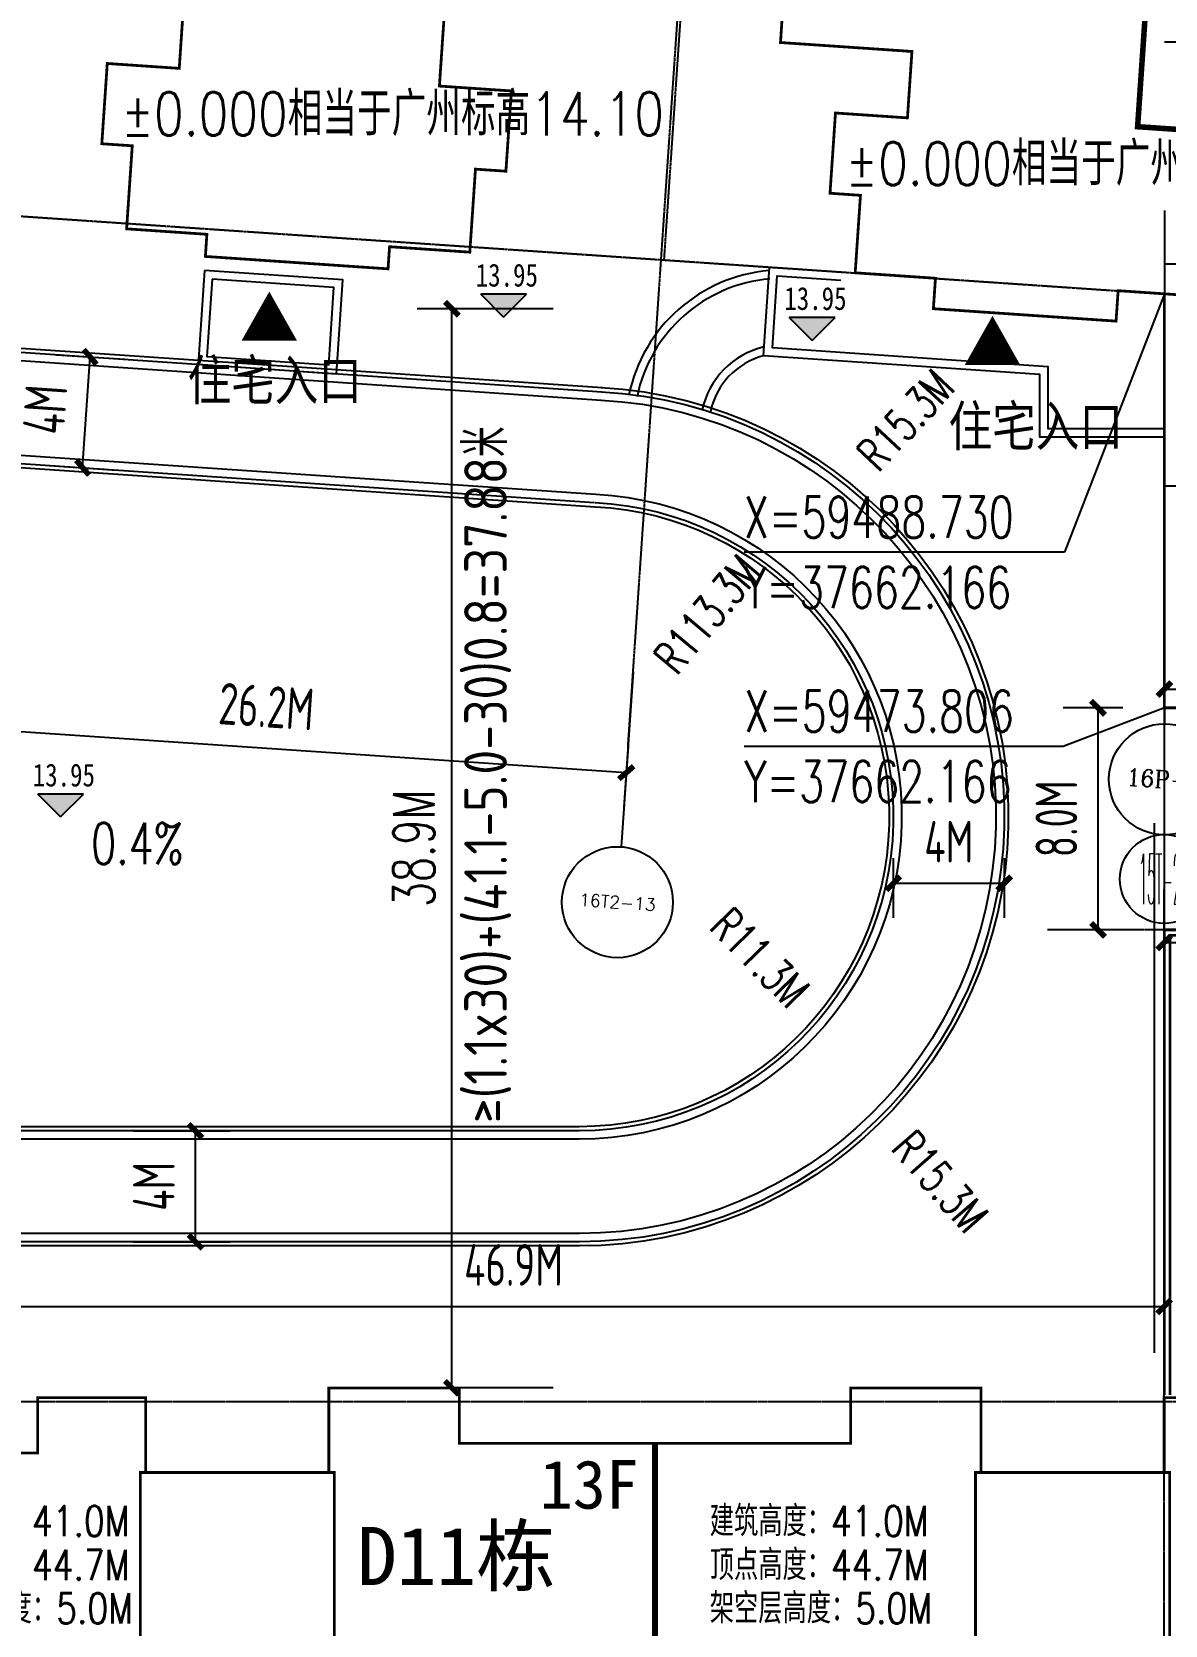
# Model space of a CAD drawing. Header units: inches. Extents: x 12502 to 585460, y 5002 to 415502.
# Drawn here: x 448093 to 488944, y 282412 to 339849 of the extents above; entities that cross this region are included whole.
import ezdxf
from ezdxf.enums import TextEntityAlignment as Align

# ---------------------------------------------------------------- set-up
doc = ezdxf.new("R2010")
doc.units = ezdxf.units.IN
doc.header["$MEASUREMENT"] = 0
doc.linetypes.add('DASH', pattern=[0.35, 0.25, -0.1])
doc.linetypes.add('DOTE', pattern=[2.42, 2, -0.2, 0.02, -0.2])
for name, color, linetype in [('-1-500室外标高', 4, 'Continuous'), ('@YL', 2, 'Continuous'), ('AXIS_TEXT', 7, 'Continuous'), ('DIM_COOR', 3, 'Continuous'), ('DIM_SYMB', 3, 'Continuous'), ('DL_道路红线_支路网_', 1, 'Continuous'), ('DOTE', 16, 'Continuous'), ('PUB_DIM', 3, 'Continuous'), ('PUB_TEXT', 7, 'Continuous'), ('RMJM - P1 - P - 120-1$0$文字说明', 7, 'Continuous'), ('SHAPE', 161, 'Continuous'), ('入口', 4, 'Continuous'), ('地下轮廓', 5, 'Continuous'), ('屋顶轮廓', 36, 'Continuous'), ('建筑间距退缩', 5, 'Continuous'), ('扑救面', 2, 'Continuous'), ('竖向标高', 1, 'Continuous')]:
    doc.layers.add(name, color=color, linetype=linetype)
doc.styles.add('_DIMFONT', font='gbenor.shx', dxfattribs={"bigfont": 'gbcbig.shx'})
doc.styles.add('_TCH_AXIS', font='COMPLEX', dxfattribs={"bigfont": 'GBCBIG'})
doc.styles.add('_TCH_DIM', font='SIMPLEX', dxfattribs={"bigfont": 'GBCBIG'})
doc.styles.add('_TCH_DIM_T3', font='SIMPLEX', dxfattribs={"width": 0.705882, "bigfont": 'GBCBIG'})
doc.styles.add('CHINESE', font='', dxfattribs={"width": 0.8})
doc.styles.add('COMPLEX', font='COMPLEX')
doc.styles.add('DIM_FONT', font='superos.shx', dxfattribs={"width": 0.8, "bigfont": 'haiwenzw.shx'})
doc.styles.add('DIMST', font='', dxfattribs={"width": 0.8})
doc.styles.add('RMJM - P1 - P - 120-1$0$RMJM_TEXT', font='arial.ttf', dxfattribs={"height": 2.5})
doc.styles.add('text_zheng', font='simplex.shx', dxfattribs={"width": 0.8, "bigfont": 'hztxt.shx'})
doc.styles.get('CHINESE').set_extended_font_data('NSimSun')
doc.styles.get('DIMST').set_extended_font_data('SimSun')
doc.dimstyles.new('_TCH_ARCH&&500', dxfattribs={"dimtxt": 1487.5, "dimasz": 500, "dimexe": 1250, "dimexo": 1500, "dimgap": 631.25, "dimtad": 1, "dimdec": 0, "dimzin": 0, "dimdsep": 46, "dimtxsty": '_TCH_DIM_T3', "dimblk": 'ARCHTICK', "dimcen": 0.09, "dimclrt": 7, "dimazin": 2, "dimtfac": 1, "dimtdec": 0, "dimtix": 1, "dimtmove": 2, "dimatfit": 3, "dimfxl": 1, "dimtolj": 1, "dimtzin": 0, "dimarcsym": 0})
doc.dimstyles.new('DIMN500', dxfattribs={"dimscale": 5, "dimtxt": 300, "dimasz": 100, "dimexe": 250, "dimexo": 300, "dimgap": 150, "dimtad": 1, "dimdec": 0, "dimzin": 0, "dimdsep": 46, "dimtxsty": 'DIM_FONT', "dimblk": 'ARCHTICK', "dimcen": 0.09, "dimclrt": 7, "dimazin": 2, "dimtfac": 1, "dimtdec": 0, "dimtix": 1, "dimtmove": 2, "dimatfit": 3, "dimldrblk": 'ARCHTICK', "dimfxl": 1, "dimtolj": 1, "dimtzin": 0, "dimarcsym": 0})

# ---------------------------------------------------------------- blocks, each defined once
blk = doc.blocks.new('_AXISO')
blk.add_circle((0, 0), 0.5)
at = {"layer": 'AXIS_TEXT', "style": 'COMPLEX', "width": 1.041667}
blk.add_attdef('A', text='', height=0.56, dxfattribs=at).set_placement((-0.25, -0.28), (0.25, -0.28), align=Align.FIT)
blk = doc.blocks.new('_ArchTick')
at = {"color": 0, "linetype": 'ByBlock', "const_width": 0.4}
blk.add_lwpolyline([(-0.5, -0.5), (0.5, 0.5)], dxfattribs=at)
blk = doc.blocks.new('*D167')
at = {"layer": 'Defpoints', "color": 0, "transparency": 16777216}
for p in [(704117, -169984), (657207, -175461), (704117, -175461)]:
    blk.add_point(p, dxfattribs=at)
at = {"layer": 'PUB_DIM', "color": 0, "lineweight": -2, "transparency": 16777216}
for p, q in [((657207, -173961), (657207, -168734)), ((704117, -173961), (704117, -168734)), ((657207, -169984), (704117, -169984))]:
    blk.add_line(p, q, dxfattribs=at)
at = {"layer": 'PUB_DIM', "color": 0, "lineweight": -2, "transparency": 16777216, "xscale": 500, "yscale": 500, "zscale": 500, "rotation": 180}
blk.add_blockref('_ArchTick', (657207, -169984), dxfattribs=at)
at = {"layer": 'PUB_DIM', "color": 0, "lineweight": -2, "transparency": 16777216, "xscale": 500, "yscale": 500, "zscale": 500}
blk.add_blockref('_ArchTick', (704117, -169984), dxfattribs=at)
at = {"layer": 'PUB_DIM', "color": 7, "transparency": 16777216, "insert": (680662, -168484), "char_height": 1500, "attachment_point": 5, "style": 'DIM_FONT'}
blk.add_mtext('\\A1;46.9M', dxfattribs=at)
blk = doc.blocks.new('*D168')
at = {"layer": 'Defpoints', "color": 0, "transparency": 16777216}
for p in [(657207, -198413), (714324, -198413), (714324, -201936)]:
    blk.add_point(p, dxfattribs=at)
at = {"layer": 'PUB_DIM', "color": 0, "lineweight": -2, "transparency": 16777216}
for p, q in [((657207, -199913), (657207, -203186)), ((714324, -199913), (714324, -203186)), ((657207, -201936), (714324, -201936))]:
    blk.add_line(p, q, dxfattribs=at)
at = {"layer": 'PUB_DIM', "color": 0, "lineweight": -2, "transparency": 16777216, "xscale": 500, "yscale": 500, "zscale": 500, "rotation": 180}
blk.add_blockref('_ArchTick', (657207, -201936), dxfattribs=at)
at = {"layer": 'PUB_DIM', "color": 0, "lineweight": -2, "transparency": 16777216, "xscale": 500, "yscale": 500, "zscale": 500}
blk.add_blockref('_ArchTick', (714324, -201936), dxfattribs=at)
at = {"layer": 'PUB_DIM', "color": 7, "transparency": 16777216, "insert": (685765, -200436), "char_height": 1500, "attachment_point": 5, "style": 'DIM_FONT'}
blk.add_mtext('\\A1;57.1M', dxfattribs=at)
blk = doc.blocks.new('*D169')
at = {"layer": 'Defpoints', "color": 0, "transparency": 16777216}
for p in [(717183, -173419), (720756, -173419), (717183, -198222)]:
    blk.add_point(p, dxfattribs=at)
at = {"layer": 'PUB_DIM', "color": 0, "lineweight": -2, "transparency": 16777216}
for p, q in [((718683, -173419), (722006, -173419)), ((720756, -198222), (720756, -173419)), ((718683, -198222), (722006, -198222))]:
    blk.add_line(p, q, dxfattribs=at)
at = {"layer": 'PUB_DIM', "color": 0, "lineweight": -2, "transparency": 16777216, "xscale": 500, "yscale": 500, "zscale": 500}
for p, rotation in [((720756, -173419), 90), ((720756, -198222), 270)]:
    blk.add_blockref('_ArchTick', p, dxfattribs=dict(at, rotation=rotation))
at = {"layer": 'PUB_DIM', "color": 7, "transparency": 16777216, "insert": (719256, -185820), "char_height": 1500, "attachment_point": 5, "rotation": 90, "style": 'DIM_FONT'}
blk.add_mtext('\\A1;24.8M', dxfattribs=at)
blk = doc.blocks.new('*D170')
at = {"layer": 'Defpoints', "color": 0, "transparency": 16777216}
for p in [(717183, -156406), (720756, -156406), (717183, -173419)]:
    blk.add_point(p, dxfattribs=at)
at = {"layer": 'PUB_DIM', "color": 0, "lineweight": -2, "transparency": 16777216}
for p, q in [((718683, -156406), (722006, -156406)), ((720756, -173419), (720756, -156406)), ((718683, -173419), (722006, -173419))]:
    blk.add_line(p, q, dxfattribs=at)
at = {"layer": 'PUB_DIM', "color": 0, "lineweight": -2, "transparency": 16777216, "xscale": 500, "yscale": 500, "zscale": 500}
for p, rotation in [((720756, -156406), 90), ((720756, -173419), 270)]:
    blk.add_blockref('_ArchTick', p, dxfattribs=dict(at, rotation=rotation))
at = {"layer": 'PUB_DIM', "color": 7, "transparency": 16777216, "insert": (719256, -164913), "char_height": 1500, "attachment_point": 5, "rotation": 90, "style": 'DIM_FONT'}
blk.add_mtext('\\A1;17.0M', dxfattribs=at)
blk = doc.blocks.new('*D171')
at = {"layer": 'Defpoints', "color": 0, "transparency": 16777216}
for p in [(714317, -156864), (704117, -158381), (714317, -158381)]:
    blk.add_point(p, dxfattribs=at)
at = {"layer": 'PUB_DIM', "color": 0, "lineweight": -2, "transparency": 16777216}
for p, q in [((704117, -156881), (704117, -155614)), ((714317, -156881), (714317, -155614)), ((704117, -156864), (714317, -156864))]:
    blk.add_line(p, q, dxfattribs=at)
at = {"layer": 'PUB_DIM', "color": 0, "lineweight": -2, "transparency": 16777216, "xscale": 500, "yscale": 500, "zscale": 500, "rotation": 180}
blk.add_blockref('_ArchTick', (704117, -156864), dxfattribs=at)
at = {"layer": 'PUB_DIM', "color": 0, "lineweight": -2, "transparency": 16777216, "xscale": 500, "yscale": 500, "zscale": 500}
blk.add_blockref('_ArchTick', (714317, -156864), dxfattribs=at)
at = {"layer": 'PUB_DIM', "color": 7, "transparency": 16777216, "insert": (709217, -155364), "char_height": 1500, "attachment_point": 5, "style": 'DIM_FONT'}
blk.add_mtext('\\A1;10.2M', dxfattribs=at)
blk = doc.blocks.new('D13D14D15dwzx')
at = {"layer": 'DOTE', "linetype": 'DOTE'}
for p, q in [((834885.4, -199700.8), (834885.4, -161456.9)), ((834995.3, -182124.8), (834995.3, -161456.9)), ((776328, -182124.6), (813441, -182124.6)), ((803819.7, -182124.6), (839751, -182124.6)), ((830129.7, -182124.8), (866061, -182124.8))]:
    blk.add_line(p, q, dxfattribs=at)
at = {"layer": 'DOTE'}
for p, q in [((869256, -171926.9), (852450.9, -173070.1)), ((852862.7, -179124.8), (854118.6, -197586)), ((869799, -179908.5), (852993.8, -181051.6)), ((870341.9, -187890), (853536.8, -189033.2)), ((870884.9, -195871.8), (854079.7, -197015))]:
    blk.add_line(p, q, dxfattribs=at)
at = {"layer": 'PUB_DIM'}
for p, q in [((853797.3, -192863.3), (854118.6, -197586)), ((853797.3, -192863.3), (854118.6, -197586)), ((854033.7, -196338.9), (862115.1, -195789.1)), ((834885.4, -197016.6), (834885.4, -201908)), ((834885.4, -199700.8), (834885.4, -203338.7)), ((808685.4, -200658), (834885.4, -200658))]:
    blk.add_line(p, q, dxfattribs=at)
for centre in [(854254.3, -199581.4), (834885.4, -205338.7)]:
    blk.add_circle(centre, 2000, dxfattribs=at)
at = {"layer": 'PUB_DIM', "xscale": 500, "yscale": 500, "zscale": 500, "rotation": 183.8915484865035}
blk.add_blockref('_ArchTick', (854033.7, -196338.9), dxfattribs=at)
at = {"layer": 'PUB_DIM', "xscale": 500, "yscale": 500, "zscale": 500}
blk.add_blockref('_ArchTick', (834885.4, -200658), dxfattribs=at)
at = {"layer": 'AXIS_TEXT', "style": '_TCH_AXIS'}
blk.add_text('16T2-13', height=449.89, dxfattribs=at).set_placement((833503.5, -205563.7), (836267.2, -205563.7), align=Align.FIT)
at = {"layer": 'PUB_DIM', "color": 7, "style": '_TCH_AXIS'}
blk.add_text('16P-1', height=623.1, dxfattribs=at).set_placement((852889.4, -199892.9), (855619.2, -199892.9), align=Align.FIT)
at = {"layer": 'PUB_DIM', "color": 7, "insert": (821785.4, -199158), "char_height": 1500, "attachment_point": 5, "style": 'DIM_FONT'}
blk.add_mtext('\\A1;26.2M', dxfattribs=at)
blk = doc.blocks.new('D11D12lkx')
at = {"layer": 'SHAPE', "const_width": 100}
for points in [[(657369, -106782), (655269, -106782), (655269, -123635), (710319, -123635), (716103, -117767), (716949, -80220), (702686, -80220), (702686, -96982)], [(702886, -96982), (702886, -80420), (714745, -80420), (713924, -116844), (709398, -121435), (702879, -121435), (702879, -121435)], [(671469, -121435), (665769, -121435), (655469, -121435), (655469, -106982), (657369, -106982)], [(713924, -116844), (716103, -117767)], [(702879, -121435), (693779, -121435), (671469, -121435), (671469, -121435)], [(709398, -121435), (710319, -123635)]]:
    blk.add_lwpolyline(points, dxfattribs=at)
for points in [[(664469, -118882), (664469, -117282), (661069, -117282), (661069, -114082), (661069, -113582), (659869, -113582), (659869, -110582), (662769, -110582), (662769, -108182), (660369, -108182), (660369, -106982), (657369, -106982), (657369, -103682), (655769, -103682), (655769, -99082), (662069, -99082), (662069, -97082), (665969, -97082), (665969, -99782), (672569, -99782), (672569, -96732), (677269, -96732), (677269, -98732), (684269, -98732), (684269, -106182), (678894, -106182), (678894, -108182), (673169, -108182), (673169, -110582), (676069, -110582), (676069, -113382), (676069, -113582), (674869, -113582), (674869, -117282), (671469, -117282), (671469, -118882)], [(704179, -118882), (704179, -117282), (707579, -117282), (707579, -114082), (707579, -113582), (708779, -113582), (708779, -110582), (705879, -110582), (705879, -108182), (708279, -108182), (708279, -106982), (711279, -106982), (711279, -103682), (712879, -103682), (712879, -99082), (706579, -99082), (706579, -97082), (702680, -97082), (702679, -99782), (696079, -99782), (696079, -96732), (691379, -96732), (691379, -98732), (684379, -98732), (684379, -106182), (689754, -106182), (689754, -108182), (695479, -108182), (695479, -110582), (692579, -110582), (692579, -113382), (692579, -113582), (693779, -113582), (693779, -117282), (697179, -117282), (697179, -118882)], [(672769, -106532), (665769, -106532), (665769, -99782), (672769, -99782)], [(695879, -99782), (702879, -99782), (702879, -106532), (695879, -106532)]]:
    blk.add_lwpolyline(points, close=True, dxfattribs=at)
blk = doc.blocks.new('D13D14D15lkx')
at = {"layer": 'SHAPE', "const_width": 100}
for points in [[(812614, -98605), (812614, -101005), (810014, -101005), (810014, -103905), (811114, -103905), (811114, -106905), (814014, -106905), (814014, -107705), (820614, -107705), (820614, -106905), (823514, -106905), (823514, -104405), (823514, -103905), (824614, -103905), (824614, -101005), (822014, -101005), (822014, -98605)], [(849824, -106705), (846924, -106705), (846924, -107805), (840324, -107805), (840324, -106705), (837424, -106705), (837424, -104405), (837424, -103905), (836324, -103905), (836324, -101005), (838924, -101005), (838924, -98605), (834174, -98605), (834174, -96705)], [(848596, -106705), (849609, -121596), (864021, -120615), (862666, -90753), (859524, -87750), (850524, -87758)]]:
    blk.add_lwpolyline(points, dxfattribs=at)
blk = doc.blocks.new('*D232')
at = {"layer": 'Defpoints', "color": 0, "transparency": 16777216}
for p in [(486524, 315480), (488918, 315480), (488918, 307476)]:
    blk.add_point(p, dxfattribs=at)
at = {"layer": 'PUB_DIM', "color": 0, "lineweight": -2, "transparency": 16777216}
for p, q in [((487418, 315480), (485274, 315480)), ((486524, 307476), (486524, 315480)), ((487418, 307476), (485274, 307476))]:
    blk.add_line(p, q, dxfattribs=at)
at = {"layer": 'PUB_DIM', "color": 0, "lineweight": -2, "transparency": 16777216, "xscale": 500, "yscale": 500, "zscale": 500}
for p, rotation in [((486524, 315480), 90), ((486524, 307476), 270)]:
    blk.add_blockref('_ArchTick', p, dxfattribs=dict(at, rotation=rotation))
at = {"layer": 'PUB_DIM', "color": 7, "transparency": 16777216, "insert": (485024, 311478), "char_height": 1500, "attachment_point": 5, "rotation": 90, "style": 'DIM_FONT'}
blk.add_mtext('\\A1;8.0M', dxfattribs=at)
blk = doc.blocks.new('*D286')
at = {"layer": 'Defpoints', "color": 0, "transparency": 16777216}
for p in [(450261, 300230), (453989, 300230), (450261, 296230)]:
    blk.add_point(p, dxfattribs=at)
at = {"layer": 'PUB_DIM', "color": 0, "lineweight": -2, "transparency": 16777216}
for p, q in [((451761, 300230), (455239, 300230)), ((453989, 296230), (453989, 300230)), ((451761, 296230), (455239, 296230))]:
    blk.add_line(p, q, dxfattribs=at)
at = {"layer": 'PUB_DIM', "color": 0, "lineweight": -2, "transparency": 16777216, "xscale": 500, "yscale": 500, "zscale": 500}
for p, rotation in [((453989, 300230), 90), ((453989, 296230), 270)]:
    blk.add_blockref('_ArchTick', p, dxfattribs=dict(at, rotation=rotation))
at = {"layer": 'PUB_DIM', "color": 7, "transparency": 16777216, "insert": (452489, 298230), "char_height": 1500, "attachment_point": 5, "rotation": 90, "style": 'DIM_FONT'}
blk.add_mtext('\\A1;4M', dxfattribs=at)
blk = doc.blocks.new('*D287')
at = {"layer": 'Defpoints', "color": 0, "transparency": 16777216}
for p in [(479145, 311564), (483145, 311564), (483145, 309155)]:
    blk.add_point(p, dxfattribs=at)
at = {"layer": 'PUB_DIM', "color": 0, "lineweight": -2, "transparency": 16777216}
for p, q in [((479145, 310064), (479145, 307905)), ((483145, 310064), (483145, 307905)), ((479145, 309155), (483145, 309155))]:
    blk.add_line(p, q, dxfattribs=at)
at = {"layer": 'PUB_DIM', "color": 0, "lineweight": -2, "transparency": 16777216, "xscale": 500, "yscale": 500, "zscale": 500, "rotation": 180}
blk.add_blockref('_ArchTick', (479145, 309155), dxfattribs=at)
at = {"layer": 'PUB_DIM', "color": 0, "lineweight": -2, "transparency": 16777216, "xscale": 500, "yscale": 500, "zscale": 500}
blk.add_blockref('_ArchTick', (483145, 309155), dxfattribs=at)
at = {"layer": 'PUB_DIM', "color": 7, "transparency": 16777216, "insert": (481145, 310655), "char_height": 1500, "attachment_point": 5, "style": 'DIM_FONT'}
blk.add_mtext('\\A1;4M', dxfattribs=at)
blk = doc.blocks.new('*D288')
at = {"layer": 'Defpoints', "color": 0, "transparency": 16777216}
for p in [(447490, 328313), (450194, 328129), (447218, 324322)]:
    blk.add_point(p, dxfattribs=at)
at = {"layer": 'PUB_DIM', "color": 0, "lineweight": -2, "transparency": 16777216}
for p, q in [((448986, 328211), (451441, 328044)), ((449923, 324138), (450194, 328129)), ((448715, 324220), (451170, 324053))]:
    blk.add_line(p, q, dxfattribs=at)
at = {"layer": 'PUB_DIM', "color": 0, "lineweight": -2, "transparency": 16777216, "xscale": 500, "yscale": 500, "zscale": 500}
for p, rotation in [((450194, 328129), 86.1084515952832), ((449923, 324138), 266.1084515952832)]:
    blk.add_blockref('_ArchTick', p, dxfattribs=dict(at, rotation=rotation))
at = {"layer": 'PUB_DIM', "color": 7, "transparency": 16777216, "insert": (448562, 326235), "char_height": 1500, "attachment_point": 5, "rotation": 86.10845, "style": 'DIM_FONT'}
blk.add_mtext('\\A1;4M', dxfattribs=at)
blk = doc.blocks.new('gdzh')
at = {"layer": 'PUB_TEXT', "style": 'text_zheng', "width": 0.8}
for s, p in [('建筑高度：41.0M', (37262343, 59367742)), ('顶点高度：44.7M', (37262343, 59366162)), ('架空层高度：5.0M', (37262343, 59364600))]:
    blk.add_text(s, height=1093.1, dxfattribs=at).set_placement(p)
blk = doc.blocks.new('*D308')
at = {"layer": 'Defpoints', "color": 0, "transparency": 16777216}
for p in [(463233, 329869), (468379, 329869), (468379, 290964)]:
    blk.add_point(p, dxfattribs=at)
at = {"layer": 'PUB_DIM', "color": 0, "lineweight": -2, "transparency": 16777216}
for p, q in [((466879, 329869), (461983, 329869)), ((463233, 290964), (463233, 329869)), ((466879, 290964), (461983, 290964))]:
    blk.add_line(p, q, dxfattribs=at)
at = {"layer": 'PUB_DIM', "color": 0, "lineweight": -2, "transparency": 16777216, "xscale": 500, "yscale": 500, "zscale": 500}
for p, rotation in [((463233, 329869), 90), ((463233, 290964), 270)]:
    blk.add_blockref('_ArchTick', p, dxfattribs=dict(at, rotation=rotation))
at = {"layer": 'PUB_DIM', "color": 7, "transparency": 16777216, "insert": (461858, 310416), "char_height": 1487.5, "attachment_point": 5, "rotation": 90, "style": '_TCH_DIM_T3'}
blk.add_mtext('\\A1;38.9M', dxfattribs=at)
blk = doc.blocks.new('D11D12dwzx')
at = {"layer": 'DOTE', "linetype": 'DOTE'}
for p, q in [((704117.5, -200480.2), (704117.5, -154924.7)), ((714317.1, -200480.2), (714317.1, -154924.7)), ((722571.1, -156406.5), (699913.6, -156406.5)), ((657207.1, -200480.2), (657207.1, -169671.9)), ((719513.4, -173418.9), (654863.4, -173418.9)), ((722571.1, -198221.6), (654415.1, -198221.6))]:
    blk.add_line(p, q, dxfattribs=at)
at = {"layer": 'PUB_DIM'}
for p, q in [((704117.5, -156690.5), (704117.5, -155204.6)), ((714317.1, -156690.5), (714317.1, -155204.6)), ((719513.4, -156406.5), (723513.4, -156406.5)), ((657207.1, -169671.9), (657207.1, -167995.2)), ((719513.4, -173418.9), (723513.4, -173418.9)), ((719513.4, -198221.6), (723513.4, -198221.6)), ((657207.1, -200480.2), (657207.1, -204480.2)), ((714323.7, -200480.2), (714323.7, -204480.2))]:
    blk.add_line(p, q, dxfattribs=at)
ref = blk.add_blockref('_AXISO', (704117.5, -154571.6), dxfattribs=dict(at, xscale=3200, yscale=3200, zscale=3200))
ref.add_attrib('A', '15T-25', dxfattribs={"layer": 'AXIS_TEXT', "height": 1810.19, "style": '_TCH_AXIS', "width": 0.184211}).set_placement((703212.4, -155476.7), (705022.6, -155476.7), align=Align.FIT)
ref = blk.add_blockref('_AXISO', (714317.1, -154571.6), dxfattribs=dict(at, xscale=3200, yscale=3200, zscale=3200))
ref.add_attrib('A', '15T-32', dxfattribs={"layer": 'AXIS_TEXT', "height": 1810.19, "style": '_TCH_AXIS', "width": 0.185841}).set_placement((713412, -155476.7), (715222.2, -155476.7), align=Align.FIT)
ref = blk.add_blockref('_AXISO', (725513.4, -156406.5), dxfattribs=dict(at, xscale=4000, yscale=4000, zscale=4000))
ref.add_attrib('A', '15P-C', dxfattribs={"layer": 'AXIS_TEXT', "height": 2262.74, "style": '_TCH_AXIS', "width": 0.214286}).set_placement((724382, -157537.8), (726644.8, -157537.8), align=Align.FIT)
ref = blk.add_blockref('_AXISO', (657207.1, -165995.2), dxfattribs=dict(at, xscale=4000, yscale=4000, zscale=4000))
ref.add_attrib('A', '15T-1', dxfattribs={"layer": 'AXIS_TEXT', "height": 2262.74, "style": '_TCH_AXIS', "width": 0.235955}).set_placement((656075.8, -167126.6), (658338.5, -167126.6), align=Align.FIT)
ref = blk.add_blockref('_AXISO', (725513.4, -173418.9), dxfattribs=dict(at, xscale=-4000, yscale=4000, zscale=4000))
ref.add_attrib('A', '15T-L', dxfattribs={"layer": 'AXIS_TEXT', "height": 2262.74, "style": '_TCH_AXIS', "width": 0.221053}).set_placement((724382, -174550.2), (726644.8, -174550.2), align=Align.FIT)
ref = blk.add_blockref('_AXISO', (725513.4, -198221.6), dxfattribs=dict(at, xscale=4000, yscale=4000, zscale=4000))
ref.add_attrib('A', '15P-A', dxfattribs={"layer": 'AXIS_TEXT', "height": 2262.74, "style": '_TCH_AXIS', "width": 0.207921}).set_placement((724382, -199353), (726644.8, -199353), align=Align.FIT)
ref = blk.add_blockref('_AXISO', (657207.1, -206480.2), dxfattribs=dict(at, xscale=4000, yscale=4000, zscale=4000))
ref.add_attrib('A', '15T-1', dxfattribs={"layer": 'AXIS_TEXT', "height": 2262.74, "style": '_TCH_AXIS', "width": 0.235955}).set_placement((656075.8, -207611.6), (658338.5, -207611.6), align=Align.FIT)
ref = blk.add_blockref('_AXISO', (714317.1, -206480.2), dxfattribs=dict(at, xscale=4000, yscale=4000, zscale=4000))
ref.add_attrib('A', '15T-32', dxfattribs={"layer": 'AXIS_TEXT', "height": 2262.74, "style": '_TCH_AXIS', "width": 0.185841}).set_placement((713185.7, -207611.6), (715448.5, -207611.6), align=Align.FIT)
for p1, p2, distance, text, picture, middle in [((704117.5, -158381), (714317.1, -158381), 1516.6, '10.2M', '*D171', (709217.3, -155364.4)), ((717183.3, -173418.9), (717183.3, -156406.5), -3572.3, '17.0M', '*D170', (719255.5, -164912.7)), ((657207.1, -175460.9), (704117.5, -175460.9), 5477, '46.9M', '*D167', (680662.3, -168483.9)), ((717183.3, -198221.6), (717183.3, -173418.9), -3572.3, '24.8M', '*D169', (719255.5, -185820.2)), ((657207.1, -198412.9), (714323.7, -198412.9), -3522.7, '57.1M', '*D168', (685765.4, -200435.7))]:
    dim = blk.add_aligned_dim(p1=p1, p2=p2, distance=distance, text=text, dimstyle='DIMN500', dxfattribs=at)
    dim.commit()
    dim.dimension.update_dxf_attribs({"geometry": picture, "text_midpoint": middle})

msp = doc.modelspace()

# ---------------------------------------------------------------- hatches: boundary and pattern name
at = {"layer": '-1-500室外标高'}
for points in [[(465097.6, 329567.2), (465922.6, 330392.2), (464272.6, 330392.2)], [(476221.1, 328725.2), (477046.1, 329550.2), (475396.1, 329550.2)], [(449129.1, 311545.5), (449954.1, 312370.5), (448304.1, 312370.5)]]:
    msp.add_hatch(color=113, dxfattribs=at).paths.add_polyline_path(points)

# ---------------------------------------------------------------- linework, layer by layer
at = {"layer": '-1-500室外标高', "color": 113}
for p, q in [((465097.6, 329567.2), (464272.6, 330392.2)), ((465922.6, 330392.2), (464272.6, 330392.2)), ((465097.6, 329567.2), (465922.6, 330392.2)), ((476221.1, 328725.2), (475396.1, 329550.2)), ((477046.1, 329550.2), (475396.1, 329550.2)), ((476221.1, 328725.2), (477046.1, 329550.2)), ((449129.1, 311545.5), (448304.1, 312370.5)), ((449954.1, 312370.5), (448304.1, 312370.5)), ((449129.1, 311545.5), (449954.1, 312370.5))]:
    msp.add_line(p, q, dxfattribs=at)
at = {"layer": '@YL'}
for p, q in [((431737.2, 329384.6), (468651.3, 326873.5)), ((431465.7, 325393.8), (468379.8, 322882.7)), ((467827.3, 300230.4), (438701.8, 300230.4, 0)), ((467827.3, 296230.4), (444337.9, 296230.4, 0))]:
    msp.add_line(p, q, dxfattribs=at)
at = {"layer": '@YL', "color": 8}
for p, q in [((431747.4, 329534.2), (468661.5, 327023.1)), ((431716.9, 329085.3), (468631, 326574.2)), ((431486.1, 325693.1), (468419, 323180.9)), ((467827.3, 299930.4), (438701.8, 299930.4, 0)), ((467827.3, 296530.4), (444337.9, 296530.4, 0)), ((467827.3, 296080.4), (444337.9, 296080.4, 0))]:
    msp.add_line(p, q, dxfattribs=at)
at = {"layer": '@YL'}
for points in [[(454312.8, 331250.9), (454082.7, 327864.3), (459071.2, 327525.4), (459301.3, 330912), (454312.8, 331250.9)], [(488916.4, 325243.9), (484423.2, 325243.9), (484423.2, 327496.3), (474464.8, 328174.3), (474682.4, 331368.8), (477271.3, 331192.5)], [(488916.4, 307476.2), (488916.2, 315475.9)]]:
    msp.add_lwpolyline(points, dxfattribs=at)
msp.add_lwpolyline([(454591.8, 330931.2), (454402.4, 328143.3), (458792.3, 327845), (458981.7, 330633)], close=True, dxfattribs=at)
for points in [[(474674, 331245, 0.3315145), (469612.9, 326757.3, 0.2829772)], [(474464.9, 328174.3, 0.2829772), (472550, 326146.2, 0.7197807)], [(468612.2, 326875.8, -0.9736016), (467830.4, 296230.4, -0.9736016)], [(468403.3, 322881.3, -0.9736016), (467825.4, 300230.4, -0.9736016)]]:
    msp.add_lwpolyline(points, format="xyb", dxfattribs=at)
at = {"layer": '@YL', "color": 8}
for points in [[(474699.5, 330946.1, 0.3315145), (469906.6, 326696.2, 0.3315145)], [(474486.3, 328488.9, 0.2923331), (472256.3, 326207.3, 0.2829772)], [(468620.1, 327025.6, -0.9736016), (467830.6, 296080.4, -0.9736016)], [(468596.6, 326576.2, -0.9736016), (467830, 296530.4, -0.9736016)], [(468419, 323180.9, -0.9736016), (467825.8, 299930.4, -0.9736016)]]:
    msp.add_lwpolyline(points, format="xyb", dxfattribs=at)
msp.add_lwpolyline([(488916.4, 325543.9), (484723.2, 325543.9), (484723.2, 327776.5), (474784.5, 328453.2), (474961.3, 331049.1), (477250.9, 330893.2)], dxfattribs=at)
at = {"layer": 'DIM_COOR', "color": 3}
for p, q in [((488916.3, 330400.5), (485314.7, 321090)), ((485314.7, 321090), (473764.7, 321090)), ((488916.3, 315475.9), (485269.7, 314089.7)), ((485269.7, 314089.7), (473774.7, 314089.7))]:
    msp.add_line(p, q, dxfattribs=at)
at = {"layer": 'DIM_SYMB'}
msp.add_lwpolyline([(454154.5, 310586.6, 0, 0, 0), (458155.5, 310586.6, 400, 0, 0), (459655.5, 310586.6, 0, 0, 0)], format="xyseb", dxfattribs=at)
at = {"layer": 'DL_道路红线_支路网_', "color": 8}
for p, q in [((431455.6, 325244.1), (468395.5, 322731.5)), ((467827.3, 300380.4), (442757, 300380.4))]:
    msp.add_line(p, q, dxfattribs=at)
msp.add_lwpolyline([(468395.5, 322731.5, -0.9736016), (467825.2, 300380.4, -0.9736016)], format="xyb", dxfattribs=at)
at = {"layer": 'PUB_DIM'}
for points in [[(482056.6, 326902.1, 0, 0, 0), (478790.2, 323385, 264, 0, 0), (478245.8, 322798.8, 0, 0, 0)], [(471475.9, 315972.7, 0, 0, 0), (474544, 319664.2, 264, 0, 0), (475055.3, 320279.4, 0, 0, 0)], [(471823.1, 307467.8, 0, 0, 0), (475181.9, 304038.8, 264, 0, 0), (475741.7, 303467.3, 0, 0, 0)], [(481628.2, 295838, 0, 0, 0), (478460, 299443.9, 264, 0, 0), (477931.9, 300044.9, 0, 0, 0)]]:
    msp.add_lwpolyline(points, format="xyseb", dxfattribs=at)
at = {"layer": '入口'}
for points in [[(456651, 330486.7, 0, 2000, 0), (456651, 328715.4, 2000, 2000, 0)], [(482720.7, 329611.2, 0, 2000, 0), (482720.7, 327839.9, 2000, 2000, 0)]]:
    msp.add_lwpolyline(points, format="xyseb", dxfattribs=at)
at = {"layer": '地下轮廓', "linetype": 'DASH', "ltscale": 3, "const_width": 200}
msp.add_lwpolyline([(505016.2, 335269.4), (487951.9, 336430.2), (488674.7, 347055.2)], dxfattribs=at)
at = {"layer": '扑救面', "color": 8, "linetype": 'DASH'}
msp.add_line((488566, 292230.4, 0), (488566, 311320.7, 0), dxfattribs=at)

# ---------------------------------------------------------------- block references
at = {"rotation": 356.1084379013189}
msp.add_blockref('D13D14D15dwzx', (-349823, 570001.6), dxfattribs=at)
for name, p in [('D11D12dwzx', (-215207.7, 463882.6)), ('gdzh', (-36818619.4, -59082127.2)), ('gdzh', (-36789814.6, -59082127.2))]:
    msp.add_blockref(name, p)
at = {"layer": '屋顶轮廓', "rotation": 356.1102764197749}
msp.add_blockref('D13D14D15lkx', (-350485.3, 494430.1), dxfattribs=at)
at = {"layer": '屋顶轮廓'}
msp.add_blockref('D11D12lkx', (-213770, 387696), dxfattribs=at)

# ---------------------------------------------------------------- texts
at = {"layer": '-1-500室外标高', "color": 113, "style": 'DIMST', "width": 0.8}
for p in [(464091.9, 330667.2), (475215.4, 329825.2), (448123.4, 312645.5)]:
    msp.add_text('13.95', height=825, dxfattribs=at).set_placement(p)
at = {"layer": 'PUB_DIM', "color": 7, "style": '_TCH_DIM', "width": 0.705882}
for s, rotation, p in [('R15.3M', 47.11629, (478610.7, 323933.8)), ('R113.3M', 50.269126, (471343.2, 316603.1)), ('R11.3M', 314.407097, (472463.8, 307535.5)), ('R15.3M', 311.303265, (479024.1, 299566.9))]:
    msp.add_text(s, height=1190, rotation=rotation, dxfattribs=at).set_placement(p)
at = {"layer": 'PUB_TEXT'}
for s, height, style, width, p in [('±0.000相当于广州标高14.10', 1561.518, 'text_zheng', 0.8, (451319.5, 336112)), ('±0.000相当于广州标高14.10', 1561.518, 'text_zheng', 0.8, (477420.6, 334317.2)), ('X=59488.730', 1487.5, '_TCH_DIM', 0.705882, (473764.7, 321615)), ('Y=37662.166', 1487.5, '_TCH_DIM', 0.705882, (473764.7, 319077.5)), ('X=59473.806', 1487.5, '_TCH_DIM', 0.705882, (473774.7, 314614.7)), ('Y=37662.166', 1487.5, '_TCH_DIM', 0.705882, (473774.7, 312077.2)), ('0.4%', 1487.5, '_TCH_DIM', 0.705882, (450229.5, 309842.8))]:
    msp.add_text(s, height=height, dxfattribs=dict(at, style=style, width=width)).set_placement(p)
at = {"layer": 'RMJM - P1 - P - 120-1$0$文字说明', "attachment_point": 3, "style": 'RMJM - P1 - P - 120-1$0$RMJM_TEXT'}
for s, insert, char_height, width in [('{\\fSimSun|b0|i0|c134|p2;13F}', (469972.2, 288359), 1750, 4104.055), ('{\\fSimSun|b0|i0|c134|p2;D11栋}', (466970.6, 285954), 2100, 9363.671)]:
    msp.add_mtext(s, dxfattribs=dict(at, insert=insert, char_height=char_height, width=width))
at = {"layer": '建筑间距退缩', "color": 7, "linetype": 'ByBlock', "ltscale": 10, "insert": (464523, 313070.8), "char_height": 1536, "attachment_point": 5, "rotation": 90, "style": '_DIMFONT'}
msp.add_mtext('\\A1;≥(1.1x30)+(41.1-5.0-30)0.8=37.88米', dxfattribs=at)
at = {"layer": '竖向标高', "color": 1, "char_height": 1440, "width": 45885.91, "attachment_point": 3, "style": 'CHINESE'}
for insert in [(459989.1, 328013.9), (487422.7, 326360.9)]:
    msp.add_mtext('{\\fSimSun|b0|i0|c134|p2;住宅入口}', dxfattribs=dict(at, insert=insert))

# ---------------------------------------------------------------- dimensions: what is measured, and where the dimension line sits
at = {"layer": 'PUB_DIM'}
for p1, p2, distance, text, dimstyle, picture, middle in [((468378.9, 290963.6), (468378.9, 329868.6), 5146.3, '38.9M', '_TCH_ARCH&&500', '*D308', (461857.7, 310416.1)), ((447218.1, 324322.2), (447489.6, 328313), -2710.9, '4M', 'DIMN500', '*D288', (448562, 326235.4)), ((488917.7, 307476.2), (488917.7, 315480.2), 2393.3, '8.0M', 'DIMN500', '*D232', (485024.4, 311478.2)), ((479144.5, 311563.6), (483144.5, 311563.6), -2408.3, '4M', 'DIMN500', '*D287', (481144.5, 310655.3)), ((450261.1, 296230.4), (450261.1, 300230.4), -3727.9, '4M', 'DIMN500', '*D286', (452489, 298230.4))]:
    dim = msp.add_aligned_dim(p1=p1, p2=p2, distance=distance, text=text, dimstyle=dimstyle, dxfattribs=at)
    dim.commit()
    dim.dimension.update_dxf_attribs({"geometry": picture, "text_midpoint": middle})

doc.saveas('drawing.dxf')
